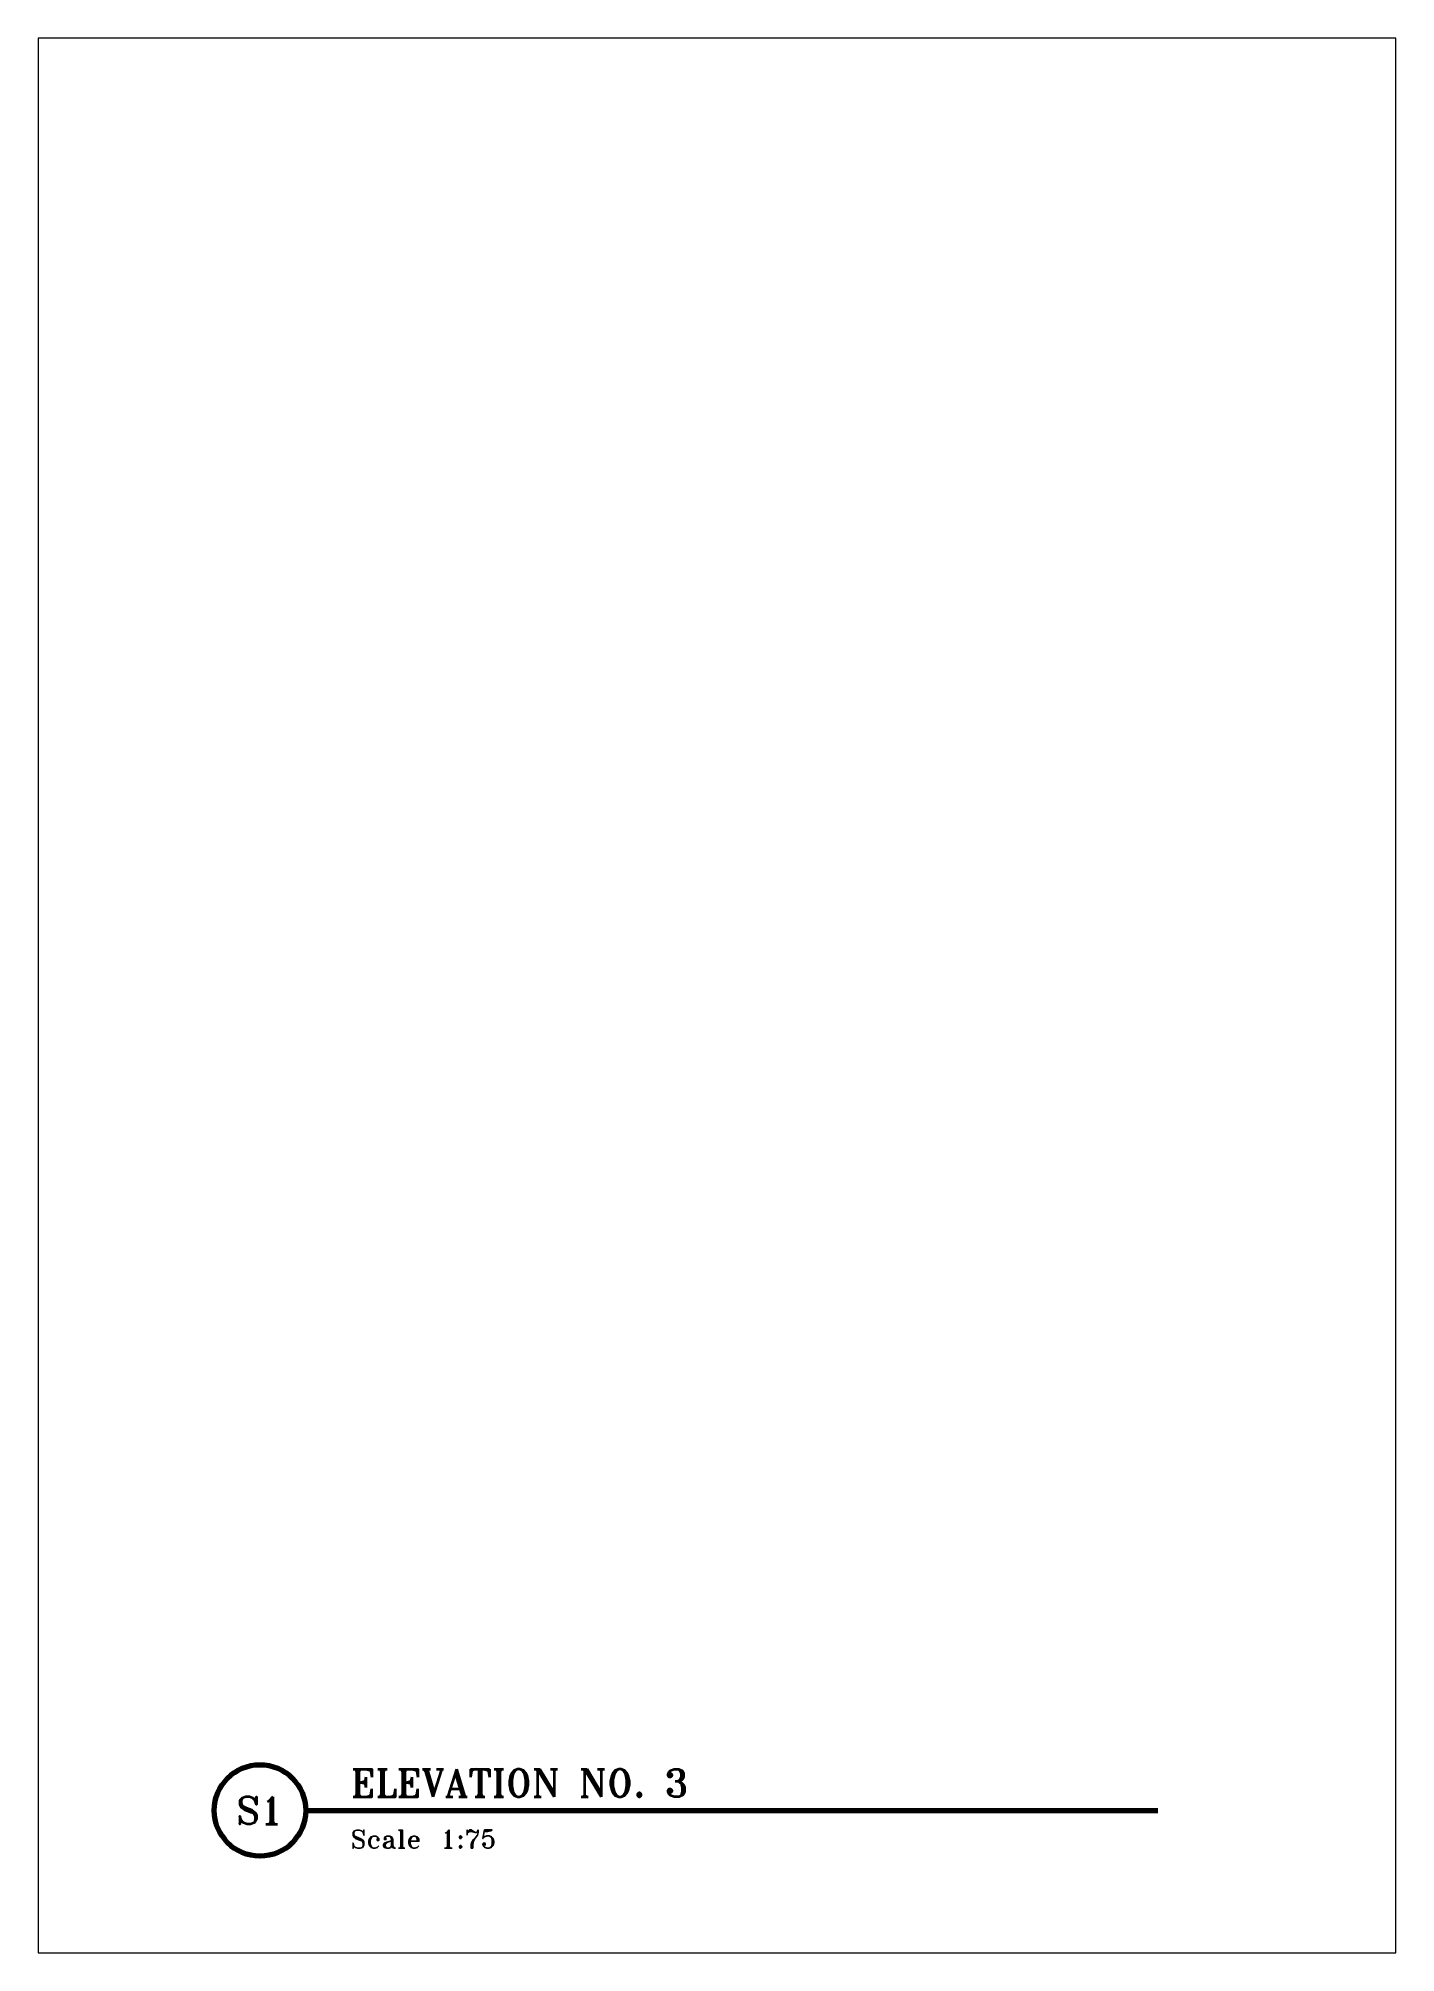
# Paper-space layout 'A3-Portrait' of a CAD drawing. Header units: millimetres. Extents: x 7 to 304, y 8 to 426.
import ezdxf
from ezdxf.enums import TextEntityAlignment as Align

# ---------------------------------------------------------------- set-up
doc = ezdxf.new("R2010")
doc.units = ezdxf.units.MM
doc.header["$MEASUREMENT"] = 0
doc.layers.add('4', color=4, linetype='Continuous', lineweight=40)
doc.layers.add('6', color=6, linetype='Continuous', lineweight=70)
doc.styles.add('Romant', font='romant.shx')

# ---------------------------------------------------------------- blocks, each defined once
blk = doc.blocks.new('*U29')
at = {"layer": '6'}
blk.add_line((0, 0), (186.31, 0), dxfattribs=at)
blk.add_circle((-10, 0), 10, dxfattribs=at)
at = {"style": 'Romant'}
for tag, p, height in [('TITLE', (9.83, 3), 6), ('SCALE', (29.49, -8.24), 4)]:
    blk.add_attdef(tag, p, '', height=height, dxfattribs=at)
blk.add_attdef('SHEET', text='', height=6, dxfattribs=at).set_placement((-10, -3), align=Align.CENTER)
at = {"layer": '4', "insert": (9.83, -4.28), "char_height": 4, "attachment_point": 1, "style": 'Romant'}
blk.add_mtext_dynamic_manual_height_columns('Scale ', width=407.2188, gutter_width=1, heights=[0], dxfattribs=at)

psp = doc.layouts.new('A3-Portrait')

# ---------------------------------------------------------------- block references
at = {"layer": '4'}
psp.add_blockref('*U29', (65.38, 38.65), dxfattribs=at).add_auto_attribs({'TITLE': 'ELEVATION NO. 3', 'SCALE': '1:75', 'SHEET': 'S1'})

# ---------------------------------------------------------------- viewports
at = {"layer": '0', "view_target_point": (14668.5, 14106.48)}
psp.add_viewport(center=(155.32, 216.88), size=(296.83, 418.695), view_center_point=(26098.85, -678.97), view_height=31402.137, dxfattribs=at)

doc.saveas('drawing.dxf')
